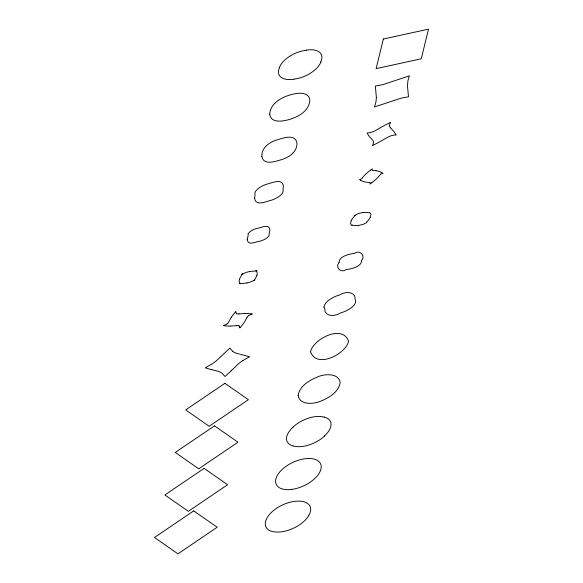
<?xml version="1.0" encoding="UTF-8"?>
<svg xmlns="http://www.w3.org/2000/svg" width="583" height="583" viewBox="0 0 583 583"><rect width="100%" height="100%" fill="white"/><g stroke="black" fill="none" stroke-linecap="round" stroke-linejoin="round"><path stroke-width="0.87" d="M354.704 215.644L354.734 215.513A1.261 0.67 -24.9 0 1 354.952 215.28L358.348 213.516L362.859 212.511M239.373 279.286L242.156 273.923M257.045 275.234L254.283 280.569M351.192 220.695L350.5 223.646L351.593 225.329A1.261 0.67 -24.9 0 0 351.913 225.395L352.117 225.344M370.285 217.24L370.977 214.289L369.884 212.606A1.261 0.67 -24.9 0 0 369.564 212.54L369.396 212.576M246.849 317.691L244.459 322.013A45.408 23.998 -24.9 0 1 239.832 327.945L239.802 327.697M339.182 262.416C334.708 267.196 341.004 273.369 345.821 269.783A1.968 1.042 -24.9 0 0 346.062 269.601C351.345 268.952 361.241 266.934 361.686 260.645M361.533 260.521C365.898 255.93 359.762 249.524 354.865 253.19A1.968 1.042 -24.9 0 0 354.632 253.372C349.363 254.02 339.437 256.039 339.007 262.321M231.167 317.546L228.776 321.867A6.5 3.44 -24.9 0 1 227.181 323.944M254.684 279.986L254.523 280.204A10.079 5.327 -24.9 0 0 254.305 280.532M362.546 177.684C362.342 179.659 357.736 179.083 360.462 180.234M362.611 177.611L364.127 175.774A28.574 15.1 -24.9 0 1 370.467 170.214M220.534 356.883L229.833 348.102L232.704 351.301M231.983 369.994L237.915 364.317A25.703 13.584 -24.9 0 1 242.805 360.629M220.177 357.233L216.927 360.279A25.703 13.584 -24.9 0 1 212.037 363.967L205.252 367.829L211.214 369.549M231.721 370.249L231.079 370.875M230.817 371.123L225.009 376.487L222.203 373.346A25.703 13.584 -24.9 0 0 218.625 371.429L212.336 369.819M366.43 222.742L362.976 224.47L358.618 225.417M370.445 170.2L372.369 168.851L371.998 170.251L375.897 170.702M371.823 182.698L369.899 184.046L370.227 182.632L366.372 182.195A28.574 15.1 -24.9 0 1 360.491 180.213M254.64 279.942L254.356 280.131A5.101 2.696 -24.9 0 1 254.042 280.336M227.013 323.922L225.184 324.855A20.58 10.88 -24.9 0 1 223.704 325.438L223.274 325.598A45.408 23.998 -24.9 0 0 230.598 326.079M248.613 315.636L250.442 314.703A20.58 10.88 -24.9 0 1 251.922 314.12L252.359 313.96A45.408 23.998 -24.9 0 0 245.028 313.479M242.82 360.637L249.59 356.76L240.334 354.267M366.656 222.261L366.423 222.342A20.915 11.055 -24.9 0 0 370.263 217.393M249.466 271.51L256.87 270.862M246.952 283.01L239.62 283.659M239.074 313.902L244.962 313.494M236.552 325.649L230.664 326.065M256.075 270.855L256.352 270.862A10.079 5.327 -24.9 0 0 256.782 270.862M240.342 283.666L240.065 283.659A10.079 5.327 -24.9 0 0 239.635 283.659L239.693 283.666M239.547 354.078L236.217 353.167A25.703 13.584 -24.9 0 1 232.683 351.316M212.052 369.753L211.498 369.615M381.807 172.663L383.031 173.442L380.918 173.887L378.141 177.123A28.574 15.1 -24.9 0 1 371.801 182.683M240.436 283.608L240.313 283.52A5.101 2.696 -24.9 0 1 240.101 283.353M255.981 270.906L256.148 271.029A5.101 2.696 -24.9 0 1 256.316 271.168M236.603 313.618L236.013 312.692A20.58 10.88 -24.9 0 1 235.824 311.861M239.023 325.941L239.62 326.859M390.457 127.779L393.204 130.789A70.835 37.436 -24.9 0 1 395.981 134.855M366.773 222.291L366.743 222.422A1.261 0.67 -24.9 0 1 366.525 222.655M239.62 326.859A20.58 10.88 -24.9 0 1 239.802 327.697M236.53 325.708A6.5 3.44 -24.9 0 1 239.154 325.802M231.174 317.502A45.408 23.998 -24.9 0 1 235.802 311.614M239.096 313.851A6.5 3.44 -24.9 0 1 236.472 313.756M246.937 317.677A6.5 3.44 -24.9 0 1 248.453 315.614M254.071 280.365A11.514 6.085 -24.9 0 1 247.017 282.85M240.021 283.396A11.514 6.085 -24.9 0 1 239.598 279.257M242.113 273.988A10.079 5.327 -24.9 0 1 241.894 274.316L242.062 274.389A5.101 2.696 -24.9 0 1 242.375 274.185M242.346 274.156A11.514 6.085 -24.9 0 1 249.4 271.671M256.396 271.124A11.514 6.085 -24.9 0 1 256.819 275.263M320.971 61.842A22.081 11.667 -24.9 0 1 294.094 79.055M306.345 50.131A22.081 11.667 -24.9 0 1 320.745 61.871M294.021 79.208A22.081 11.667 -24.9 0 1 279.614 67.475M279.395 67.497A22.081 11.667 -24.9 0 1 306.272 50.291M389.531 125.381A21.352 11.281 -24.9 0 1 390.632 122.313A70.835 37.436 -24.9 0 0 382.426 126.577L376.02 130.257A12.841 6.785 -24.9 0 1 371.597 132.217A21.352 11.281 -24.9 0 1 367.093 132.968A70.835 37.436 -24.9 0 0 369.848 137.071L372.595 140.08A12.841 6.785 -24.9 0 1 373.528 142.471A21.352 11.281 -24.9 0 1 372.42 145.546M390.493 127.757A12.841 6.785 -24.9 0 1 389.524 125.389M395.959 134.892A21.352 11.281 -24.9 0 0 391.47 135.642A12.841 6.785 -24.9 0 0 387.046 137.624L380.633 141.29A70.835 37.436 -24.9 0 1 372.464 145.546M375.926 170.673A28.574 15.1 -24.9 0 1 381.778 172.685M358.377 225.483A20.915 11.055 -24.9 0 1 352.227 225.045M351.214 220.542A20.915 11.055 -24.9 0 1 355.142 215.579M363.1 212.452A20.915 11.055 -24.9 0 1 369.25 212.89M324.505 436.055A23.233 12.279 -24.9 0 1 293.256 445.922M324.388 417.093A23.233 12.279 -24.9 0 1 324.403 436.026M293.147 446.017A23.233 12.279 -24.9 0 1 293.132 427.091M293.03 427.062A23.233 12.279 -24.9 0 1 324.279 417.188M308.589 515.809A24.027 12.702 -24.9 0 1 278.543 532.046A24.027 12.702 -24.9 0 1 267.386 517.376A24.027 12.702 -24.9 0 1 297.41 501.14A24.027 12.702 -24.9 0 1 308.575 515.809M376.385 97.631L375.999 101.551A63.19 33.391 -24.9 0 1 375.394 103.993L374.432 106.981L400.361 98.396A63.19 33.391 -24.9 0 1 404.077 97.587L408.508 96.778L407.481 86.087L407.845 81.27A63.19 33.391 -24.9 0 1 408.45 78.829L409.419 75.841L383.483 84.433A63.19 33.391 -24.9 0 1 379.766 85.235L375.335 86.051L376.385 97.631M298.11 395.478C299.422 404.602 312 404.34 318.821 401.898C327.653 398.561 338.541 392.796 340.217 382.601C338.905 373.477 326.327 373.739 319.499 376.173C310.666 379.518 299.786 385.283 298.11 395.478M247.214 239.482C247.979 246.317 255.587 241.559 259.369 241.369C262.867 240.371 266.526 238.906 268.901 236.035C269.382 234.031 268.858 233.207 269.973 230.416C269.477 222.801 260.841 228.121 256.717 228.434C253.496 229.534 249.998 230.97 248.023 233.9C248.584 235.809 247.556 236.807 247.214 239.482M261.891 156.455C263.487 165.776 275.351 161.44 281.421 159.669C289.212 157.432 297.731 151.493 296.893 142.595C294.699 133.543 283.207 138.156 277.063 139.833C269.492 142.092 261.264 147.863 261.891 156.455M323.959 307.154L324.92 309.187A17.577 9.284 -24.9 0 0 325.423 312.306C328.848 317.188 336.311 315.614 340.669 312.882A17.577 9.284 -24.9 0 0 346.091 310.87C350.062 308.75 358.188 304.093 354.981 298.824A17.577 9.284 -24.9 0 0 354.479 295.698C351.053 290.815 343.598 292.396 339.226 295.122A17.577 9.284 -24.9 0 0 333.811 297.141C329.723 299.305 324.797 302.213 323.959 307.154M254.56 198.103C255.522 206.892 266.453 201.259 271.175 200.282C274.979 199.102 278.696 197.229 281.458 194.299C284.293 192.033 282.34 189.074 283.44 186.349C282.471 177.56 271.54 183.186 266.817 184.162C263.013 185.343 259.304 187.223 256.542 190.145C253.707 192.419 255.66 195.378 254.56 198.103M310.52 351.746C316.511 369.185 345.828 354.005 348.59 341.295C342.607 323.856 313.282 339.036 310.52 351.746M269.71 114.115C270.731 124.084 284.424 121.14 290.771 119.041C299.422 116.279 309.274 110.304 309.865 100.254C308.844 90.292 295.151 93.236 288.804 95.335C280.153 98.097 270.301 104.073 269.71 114.115M383.366 39.003L376.122 68.641L421.261 58.781L428.512 29.15L383.366 39.003M224.907 383.33L185.678 409.929L209.144 426.297L248.38 399.698L224.907 383.33M214.515 425.852L175.279 452.452L198.752 468.812L237.981 442.213L214.515 425.852M204.123 468.368L164.887 494.967L188.353 511.335L227.589 484.735L204.123 468.368M193.724 510.89L154.488 537.49L177.961 553.85L217.197 527.251L193.724 510.89M291.762 489.392A24.442 12.921 -24.9 0 0 320.628 463.915A24.442 12.921 -24.9 0 0 282.791 468.892A24.442 12.921 -24.9 0 0 291.762 489.392"/></g></svg>
